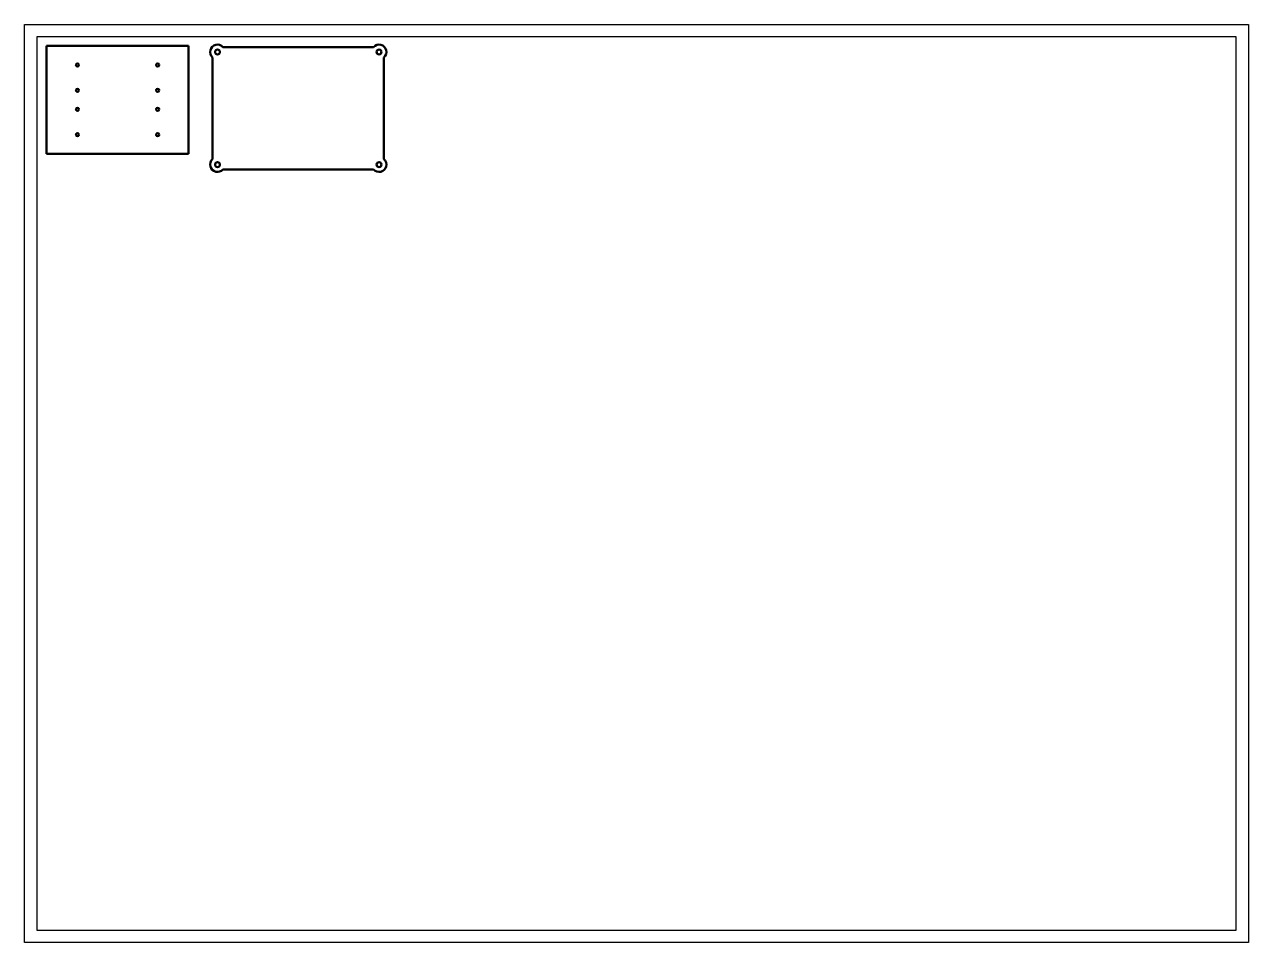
# Model space of a CAD drawing. Header units: millimetres. Extents: x 5 to 505, y 5 to 380.
import ezdxf

# ---------------------------------------------------------------- set-up
doc = ezdxf.new("R2010")
doc.units = ezdxf.units.MM
doc.layers.add('Geometría de boceto (ISO)', color=7, linetype='Continuous', lineweight=25)
doc.layers.add('Visible (ISO)', color=7, linetype='Continuous', lineweight=50)

msp = doc.modelspace()

# ---------------------------------------------------------------- linework, layer by layer
at = {"layer": 'Geometría de boceto (ISO)', "color": 2, "true_color": 0xffff00}
for p, q in [((5, 380), (505, 380)), ((5, 5), (5, 380)), ((505, 380), (505, 5)), ((500, 375), (10, 375)), ((10, 375), (10, 10)), ((500, 10), (500, 375)), ((10, 10), (500, 10)), ((505, 5), (5, 5))]:
    msp.add_line(p, q, dxfattribs=at)
at = {"layer": 'Visible (ISO)', "color": 1, "true_color": 0xff0000}
for p, q in [((72, 371.22), (14, 371.22)), ((14, 371.22), (14, 327.22)), ((72, 327.22), (72, 371.22)), ((147.6, 370.76), (86.07, 370.76)), ((81.84, 366.53), (81.84, 325)), ((151.84, 325), (151.84, 366.53)), ((14, 327.22), (72, 327.22)), ((86.07, 320.76), (147.6, 320.76))]:
    msp.add_line(p, q, dxfattribs=at)
at = {"layer": 'Visible (ISO)', "color": 4, "true_color": 0x00ffff}
for centre, radius in [((83.84, 368.76), 1), ((149.84, 368.76), 1), ((26.61, 363.46), 0.6), ((59.39, 363.46), 0.6), ((26.61, 353.11), 0.6), ((59.39, 353.11), 0.6), ((26.61, 345.34), 0.6), ((59.39, 345.34), 0.6), ((26.61, 334.99), 0.6), ((59.39, 334.99), 0.6), ((83.84, 322.76), 1), ((149.84, 322.76), 1)]:
    msp.add_circle(centre, radius, dxfattribs=at)
at = {"layer": 'Visible (ISO)', "color": 1, "true_color": 0xff0000}
for centre, start, end in [((83.84, 368.76), 41.8103, 228.1897), ((149.84, 368.76), 311.8103, 138.1897), ((83.84, 322.76), 131.8103, 318.1897), ((149.84, 322.76), 221.8103, 48.1897)]:
    msp.add_arc(centre, 3, start, end, dxfattribs=at)

doc.saveas('drawing.dxf')
